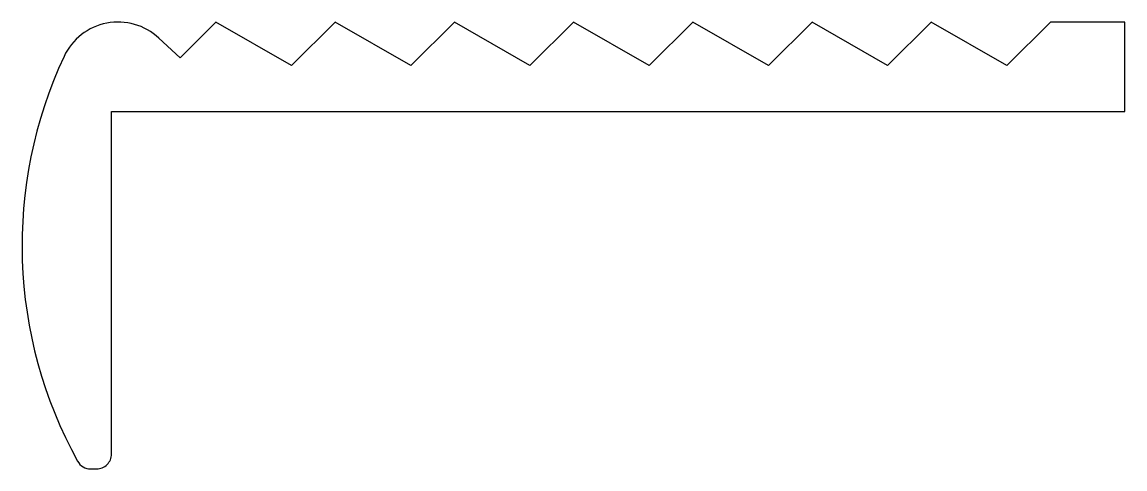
# Model space of a CAD drawing. Extents: x 138.2 to 175.2, y 209.7 to 224.7.
import ezdxf

# ---------------------------------------------------------------- set-up
doc = ezdxf.new("R2010")
doc.units = 0
doc.header["$LTSCALE"] = 15
doc.layers.get('0').update_dxf_attribs({"linetype": 'CONTINUOUS'})

msp = doc.modelspace()

# ---------------------------------------------------------------- linework, layer by layer
at = {"color": 0, "linetype": 'CONTINUOUS', "ltscale": 0.05}
msp.add_lwpolyline([(151.215, 223.188), (148.679, 224.652), (147.215, 223.188), (144.679, 224.652), (143.475, 223.448), (142.761, 224.114, 0.509366), (139.584, 223.498, 0.239593), (140.04, 209.91, 0.273261), (140.477, 209.652), (140.676, 209.652, 0.414214), (141.176, 210.152), (141.176, 221.652), (175.176, 221.652), (175.176, 224.652), (172.679, 224.652), (171.215, 223.188), (168.679, 224.652), (167.215, 223.188), (164.679, 224.652), (163.215, 223.188), (160.679, 224.652), (159.215, 223.188), (156.679, 224.652), (155.215, 223.188), (152.679, 224.652)], format="xyb", close=True, dxfattribs=at)

doc.saveas('drawing.dxf')
